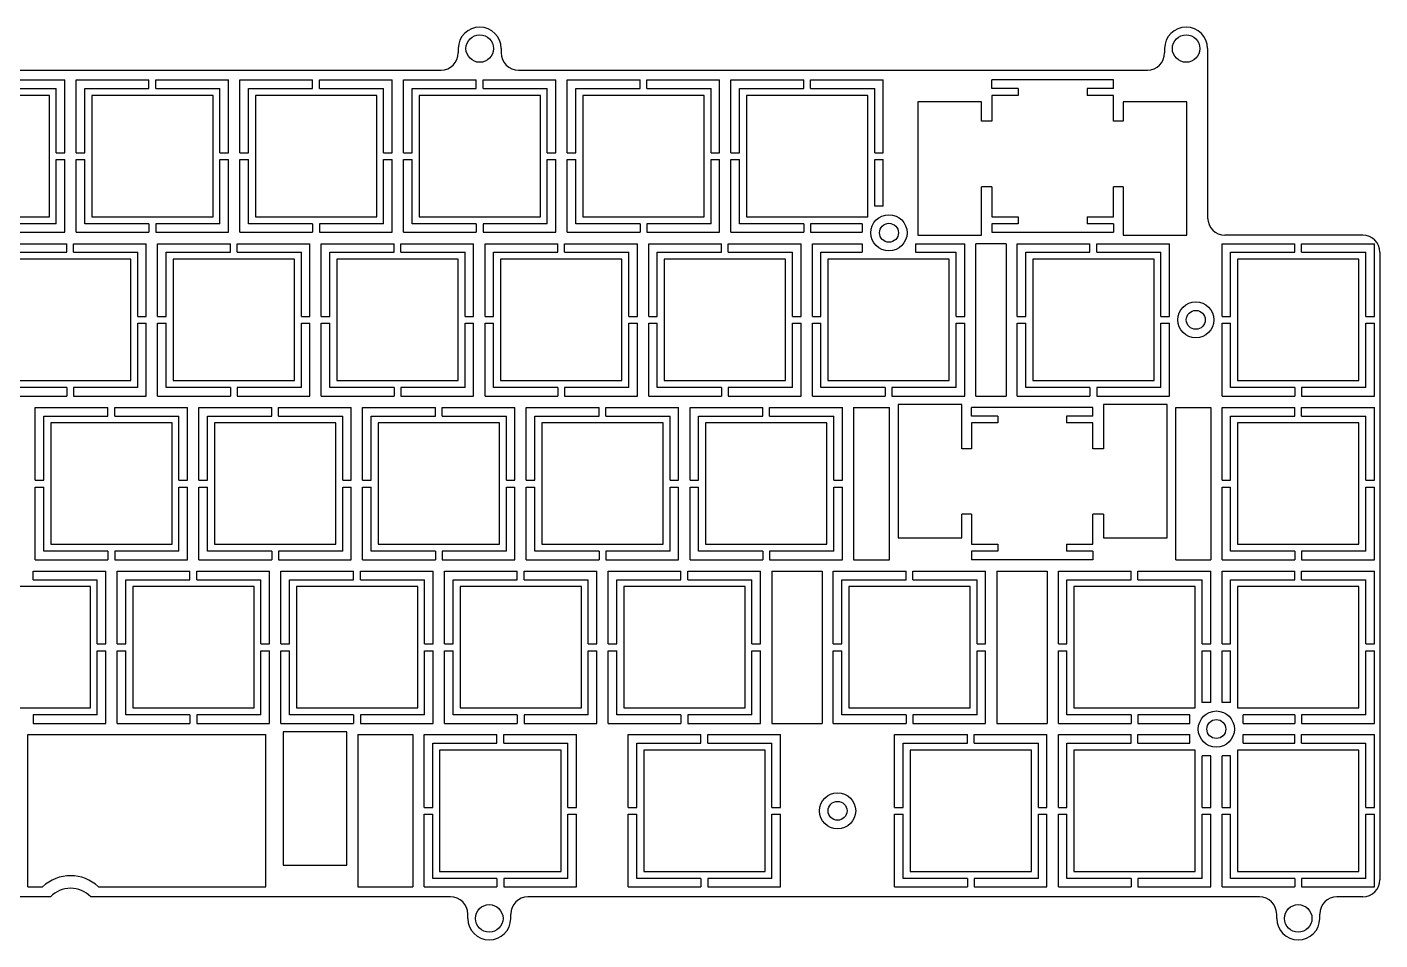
# Model space of a CAD drawing. Header units: millimetres. Extents: x 814 to 1118, y 576 to 682.
# Drawn here: x 961.2 to 1118.4, y 576 to 682.1 of the extents above; entities that cross this region are included whole.
import ezdxf

# ---------------------------------------------------------------- set-up
doc = ezdxf.new("R2010")
doc.units = ezdxf.units.MM

msp = doc.modelspace()

# ---------------------------------------------------------------- linework, layer by layer
for p, q in [((1011.31, 679.61), (1011.31, 679.11)), ((1016.31, 679.61), (1016.31, 679.11)), ((1093.39, 679.61), (1093.39, 679.11)), ((1098.39, 679.61), (1098.39, 659.94)), ((957.15, 675.96), (965.6, 675.96)), ((957.15, 674.96), (964.6, 674.96)), ((964.6, 667.51), (964.6, 674.96)), ((965.6, 667.51), (965.6, 675.96)), ((966.92, 667.51), (966.92, 675.96)), ((966.92, 675.96), (975.37, 675.96)), ((967.92, 674.96), (975.37, 674.96)), ((967.92, 667.51), (967.92, 674.96)), ((975.37, 674.96), (975.37, 675.96)), ((976.17, 675.96), (984.62, 675.96)), ((976.17, 674.96), (976.17, 675.96)), ((976.17, 674.96), (983.62, 674.96)), ((983.62, 667.51), (983.62, 674.96)), ((984.62, 667.51), (984.62, 675.96)), ((985.94, 667.51), (985.94, 675.96)), ((985.94, 675.96), (994.39, 675.96)), ((986.94, 674.96), (994.39, 674.96)), ((986.94, 667.51), (986.94, 674.96)), ((994.39, 674.96), (994.39, 675.96)), ((995.19, 675.96), (1003.64, 675.96)), ((995.19, 674.96), (995.19, 675.96)), ((995.19, 674.96), (1002.64, 674.96)), ((1002.64, 667.51), (1002.64, 674.96)), ((1003.64, 667.51), (1003.64, 675.96)), ((1004.96, 667.51), (1004.96, 675.96)), ((1004.96, 675.96), (1013.41, 675.96)), ((1005.96, 674.96), (1013.41, 674.96)), ((1005.96, 667.51), (1005.96, 674.96)), ((1013.41, 674.96), (1013.41, 675.96)), ((1014.21, 675.96), (1022.66, 675.96)), ((1014.21, 674.96), (1014.21, 675.96)), ((1014.21, 674.96), (1021.66, 674.96)), ((1021.66, 667.51), (1021.66, 674.96)), ((1022.66, 667.51), (1022.66, 675.96)), ((1023.98, 667.51), (1023.98, 675.96)), ((1023.98, 675.96), (1032.43, 675.96)), ((1024.98, 674.96), (1032.43, 674.96)), ((1024.98, 667.51), (1024.98, 674.96)), ((1032.43, 674.96), (1032.43, 675.96)), ((1033.23, 675.96), (1041.68, 675.96)), ((1033.23, 674.96), (1033.23, 675.96)), ((1033.23, 674.96), (1040.68, 674.96)), ((1040.68, 667.51), (1040.68, 674.96)), ((1041.68, 667.51), (1041.68, 675.96)), ((1043, 667.51), (1043, 675.96)), ((1043, 675.96), (1051.45, 675.96)), ((1044, 674.96), (1051.45, 674.96)), ((1044, 667.51), (1044, 674.96)), ((1051.45, 674.96), (1051.45, 675.96)), ((1052.25, 675.96), (1060.7, 675.96)), ((1052.25, 674.96), (1052.25, 675.96)), ((1052.25, 674.96), (1059.7, 674.96)), ((1059.7, 667.51), (1059.7, 674.96)), ((1060.7, 667.51), (1060.7, 675.96)), ((1073.33, 674.96), (1073.33, 675.96)), ((1087.43, 675.96), (1073.33, 675.96)), ((1076.38, 674.96), (1073.33, 674.96)), ((1076.38, 674.96), (1076.38, 674.16)), ((1087.43, 674.96), (1084.38, 674.96)), ((1084.38, 674.96), (1084.38, 674.16)), ((1087.43, 674.96), (1087.43, 675.96)), ((1073.33, 671.16), (1072.1, 671.16)), ((1088.58, 671.16), (1087.43, 671.16)), ((964.6, 667.51), (965.6, 667.51)), ((964.6, 659.26), (964.6, 666.71)), ((964.6, 666.71), (965.6, 666.71)), ((965.6, 658.26), (965.6, 666.71)), ((966.92, 667.51), (967.92, 667.51)), ((966.92, 666.71), (967.92, 666.71)), ((966.92, 658.26), (966.92, 666.71)), ((967.92, 659.26), (967.92, 666.71)), ((983.62, 667.51), (984.62, 667.51)), ((983.62, 659.26), (983.62, 666.71)), ((983.62, 666.71), (984.62, 666.71)), ((984.62, 658.26), (984.62, 666.71)), ((985.94, 667.51), (986.94, 667.51)), ((985.94, 666.71), (986.94, 666.71)), ((985.94, 658.26), (985.94, 666.71)), ((986.94, 659.26), (986.94, 666.71)), ((1002.64, 667.51), (1003.64, 667.51)), ((1002.64, 659.26), (1002.64, 666.71)), ((1002.64, 666.71), (1003.64, 666.71)), ((1003.64, 658.26), (1003.64, 666.71)), ((1004.96, 667.51), (1005.96, 667.51)), ((1004.96, 666.71), (1005.96, 666.71)), ((1004.96, 658.26), (1004.96, 666.71)), ((1005.96, 659.26), (1005.96, 666.71)), ((1021.66, 667.51), (1022.66, 667.51)), ((1021.66, 659.26), (1021.66, 666.71)), ((1021.66, 666.71), (1022.66, 666.71)), ((1022.66, 658.26), (1022.66, 666.71)), ((1023.98, 667.51), (1024.98, 667.51)), ((1023.98, 666.71), (1024.98, 666.71)), ((1023.98, 658.26), (1023.98, 666.71)), ((1024.98, 659.26), (1024.98, 666.71)), ((1040.68, 667.51), (1041.68, 667.51)), ((1040.68, 659.26), (1040.68, 666.71)), ((1040.68, 666.71), (1041.68, 666.71)), ((1041.68, 658.26), (1041.68, 666.71)), ((1043, 667.51), (1044, 667.51)), ((1043, 666.71), (1044, 666.71)), ((1043, 658.26), (1043, 666.71)), ((1044, 659.26), (1044, 666.71)), ((1059.7, 667.51), (1060.7, 667.51)), ((1059.7, 661.31), (1059.7, 666.71)), ((1059.7, 666.71), (1060.7, 666.71)), ((1060.7, 661.31), (1060.7, 666.71)), ((1073.33, 663.56), (1072.1, 663.56)), ((1088.58, 663.56), (1087.43, 663.56)), ((1060.7, 661.31), (1059.7, 661.31)), ((964.6, 659.26), (957.15, 659.26)), ((975.37, 659.26), (967.92, 659.26)), ((975.37, 659.26), (975.37, 658.26)), ((983.62, 659.26), (976.17, 659.26)), ((976.17, 659.26), (976.17, 658.26)), ((994.39, 659.26), (986.94, 659.26)), ((994.39, 659.26), (994.39, 658.26)), ((1002.64, 659.26), (995.19, 659.26)), ((995.19, 659.26), (995.19, 658.26)), ((1013.41, 659.26), (1005.96, 659.26)), ((1013.41, 659.26), (1013.41, 658.26)), ((1021.66, 659.26), (1014.21, 659.26)), ((1014.21, 659.26), (1014.21, 658.26)), ((1032.43, 659.26), (1024.98, 659.26)), ((1032.43, 659.26), (1032.43, 658.26)), ((1040.68, 659.26), (1033.23, 659.26)), ((1033.23, 659.26), (1033.23, 658.26)), ((1051.45, 659.26), (1044, 659.26)), ((1051.45, 659.26), (1051.45, 658.26)), ((1058.26, 659.26), (1052.25, 659.26)), ((1052.25, 659.26), (1052.25, 658.26)), ((1058.26, 659.26), (1058.26, 658.26)), ((1076.38, 659.26), (1073.33, 659.26)), ((1073.33, 659.26), (1073.33, 658.26)), ((1076.38, 660.06), (1076.38, 659.26)), ((1084.38, 660.06), (1084.38, 659.26)), ((1087.43, 659.26), (1084.38, 659.26)), ((1087.43, 659.26), (1087.43, 658.26)), ((957.15, 658.26), (965.6, 658.26)), ((966.92, 658.26), (975.37, 658.26)), ((976.17, 658.26), (984.62, 658.26)), ((985.94, 658.26), (994.39, 658.26)), ((995.19, 658.26), (1003.64, 658.26)), ((1004.96, 658.26), (1013.41, 658.26)), ((1014.21, 658.26), (1022.66, 658.26)), ((1023.98, 658.26), (1032.43, 658.26)), ((1033.23, 658.26), (1041.68, 658.26)), ((1043, 658.26), (1051.45, 658.26)), ((1052.25, 658.26), (1058.26, 658.26)), ((1073.33, 658.26), (1087.43, 658.26)), ((1116.41, 657.94), (1100.39, 657.94)), ((957.36, 656.94), (965.81, 656.94)), ((958.36, 655.94), (965.81, 655.94)), ((965.81, 655.94), (965.81, 656.94)), ((966.61, 656.94), (975.06, 656.94)), ((966.61, 655.94), (966.61, 656.94)), ((966.61, 655.94), (974.06, 655.94)), ((974.06, 648.49), (974.06, 655.94)), ((975.06, 648.49), (975.06, 656.94)), ((976.38, 648.49), (976.38, 656.94)), ((976.38, 656.94), (984.83, 656.94)), ((977.38, 655.94), (984.83, 655.94)), ((977.38, 648.49), (977.38, 655.94)), ((984.83, 655.94), (984.83, 656.94)), ((985.63, 656.94), (994.08, 656.94)), ((985.63, 655.94), (985.63, 656.94)), ((985.63, 655.94), (993.08, 655.94)), ((993.08, 648.49), (993.08, 655.94)), ((994.08, 648.49), (994.08, 656.94)), ((995.4, 648.49), (995.4, 656.94)), ((995.4, 656.94), (1003.85, 656.94)), ((996.4, 655.94), (1003.85, 655.94)), ((996.4, 648.49), (996.4, 655.94)), ((1003.85, 655.94), (1003.85, 656.94)), ((1004.65, 656.94), (1013.1, 656.94)), ((1004.65, 655.94), (1004.65, 656.94)), ((1004.65, 655.94), (1012.1, 655.94)), ((1012.1, 648.49), (1012.1, 655.94)), ((1013.1, 648.49), (1013.1, 656.94)), ((1014.42, 648.49), (1014.42, 656.94)), ((1014.42, 656.94), (1022.87, 656.94)), ((1015.42, 655.94), (1022.87, 655.94)), ((1015.42, 648.49), (1015.42, 655.94)), ((1022.87, 655.94), (1022.87, 656.94)), ((1023.67, 656.94), (1032.12, 656.94)), ((1023.67, 655.94), (1023.67, 656.94)), ((1023.67, 655.94), (1031.12, 655.94)), ((1031.12, 648.49), (1031.12, 655.94)), ((1032.12, 648.49), (1032.12, 656.94)), ((1033.44, 648.49), (1033.44, 656.94)), ((1033.44, 656.94), (1041.89, 656.94)), ((1034.44, 655.94), (1041.89, 655.94)), ((1034.44, 648.49), (1034.44, 655.94)), ((1041.89, 655.94), (1041.89, 656.94)), ((1042.69, 656.94), (1051.14, 656.94)), ((1042.69, 655.94), (1042.69, 656.94)), ((1042.69, 655.94), (1050.14, 655.94)), ((1050.14, 648.49), (1050.14, 655.94)), ((1051.14, 648.49), (1051.14, 656.94)), ((1052.46, 648.49), (1052.46, 656.94)), ((1052.46, 656.94), (1058.26, 656.94)), ((1053.46, 655.94), (1058.26, 655.94)), ((1053.46, 648.49), (1053.46, 655.94)), ((1058.26, 656.94), (1058.26, 655.94)), ((1064.46, 656.94), (1070.16, 656.94)), ((1064.46, 656.94), (1064.46, 655.94)), ((1064.46, 655.94), (1069.16, 655.94)), ((1069.16, 648.49), (1069.16, 655.94)), ((1070.16, 648.49), (1070.16, 656.94)), ((1071.46, 639.24), (1071.46, 656.94)), ((1074.96, 656.94), (1071.46, 656.94)), ((1074.96, 656.94), (1074.96, 639.24)), ((1076.26, 648.49), (1076.26, 656.94)), ((1076.26, 656.94), (1084.71, 656.94)), ((1077.26, 655.94), (1084.71, 655.94)), ((1077.26, 648.49), (1077.26, 655.94)), ((1084.71, 655.94), (1084.71, 656.94)), ((1085.51, 656.94), (1093.96, 656.94)), ((1085.51, 655.94), (1085.51, 656.94)), ((1085.51, 655.94), (1092.96, 655.94)), ((1092.96, 648.49), (1092.96, 655.94)), ((1093.96, 648.49), (1093.96, 656.94)), ((1100.06, 648.49), (1100.06, 656.94)), ((1100.06, 656.94), (1108.51, 656.94)), ((1101.06, 655.94), (1108.51, 655.94)), ((1101.06, 648.49), (1101.06, 655.94)), ((1108.51, 655.94), (1108.51, 656.94)), ((1109.31, 656.94), (1117.76, 656.94)), ((1109.31, 655.94), (1109.31, 656.94)), ((1109.31, 655.94), (1116.76, 655.94)), ((1116.76, 648.49), (1116.76, 655.94)), ((1117.76, 648.49), (1117.76, 656.94)), ((974.06, 648.49), (975.06, 648.49)), ((974.06, 640.24), (974.06, 647.69)), ((974.06, 647.69), (975.06, 647.69)), ((975.06, 639.24), (975.06, 647.69)), ((976.38, 648.49), (977.38, 648.49)), ((976.38, 647.69), (977.38, 647.69)), ((976.38, 639.24), (976.38, 647.69)), ((977.38, 640.24), (977.38, 647.69)), ((993.08, 648.49), (994.08, 648.49)), ((993.08, 640.24), (993.08, 647.69)), ((993.08, 647.69), (994.08, 647.69)), ((994.08, 639.24), (994.08, 647.69)), ((995.4, 648.49), (996.4, 648.49)), ((995.4, 647.69), (996.4, 647.69)), ((995.4, 639.24), (995.4, 647.69)), ((996.4, 640.24), (996.4, 647.69)), ((1012.1, 648.49), (1013.1, 648.49)), ((1012.1, 640.24), (1012.1, 647.69)), ((1012.1, 647.69), (1013.1, 647.69)), ((1013.1, 639.24), (1013.1, 647.69)), ((1014.42, 648.49), (1015.42, 648.49)), ((1014.42, 647.69), (1015.42, 647.69)), ((1014.42, 639.24), (1014.42, 647.69)), ((1015.42, 640.24), (1015.42, 647.69)), ((1031.12, 648.49), (1032.12, 648.49)), ((1031.12, 640.24), (1031.12, 647.69)), ((1031.12, 647.69), (1032.12, 647.69)), ((1032.12, 639.24), (1032.12, 647.69)), ((1033.44, 648.49), (1034.44, 648.49)), ((1033.44, 647.69), (1034.44, 647.69)), ((1033.44, 639.24), (1033.44, 647.69)), ((1034.44, 640.24), (1034.44, 647.69)), ((1050.14, 648.49), (1051.14, 648.49)), ((1050.14, 640.24), (1050.14, 647.69)), ((1050.14, 647.69), (1051.14, 647.69)), ((1051.14, 639.24), (1051.14, 647.69)), ((1052.46, 648.49), (1053.46, 648.49)), ((1052.46, 647.69), (1053.46, 647.69)), ((1052.46, 639.24), (1052.46, 647.69)), ((1053.46, 640.24), (1053.46, 647.69)), ((1069.16, 648.49), (1070.16, 648.49)), ((1069.16, 640.24), (1069.16, 647.69)), ((1069.16, 647.69), (1070.16, 647.69)), ((1070.16, 639.24), (1070.16, 647.69)), ((1076.26, 648.49), (1077.26, 648.49)), ((1076.26, 647.69), (1077.26, 647.69)), ((1076.26, 639.24), (1076.26, 647.69)), ((1077.26, 640.24), (1077.26, 647.69)), ((1092.96, 648.49), (1093.96, 648.49)), ((1092.96, 640.24), (1092.96, 647.69)), ((1092.96, 647.69), (1093.96, 647.69)), ((1093.96, 639.24), (1093.96, 647.69)), ((1100.06, 648.49), (1101.06, 648.49)), ((1100.06, 647.69), (1101.06, 647.69)), ((1100.06, 639.24), (1100.06, 647.69)), ((1101.06, 640.24), (1101.06, 647.69)), ((1116.76, 648.49), (1117.76, 648.49)), ((1116.76, 640.24), (1116.76, 647.69)), ((1116.76, 647.69), (1117.76, 647.69)), ((1117.76, 639.24), (1117.76, 647.69)), ((965.81, 640.24), (958.36, 640.24)), ((965.81, 640.24), (965.81, 639.24)), ((974.06, 640.24), (966.61, 640.24)), ((966.61, 640.24), (966.61, 639.24)), ((984.83, 640.24), (977.38, 640.24)), ((984.83, 640.24), (984.83, 639.24)), ((993.08, 640.24), (985.63, 640.24)), ((985.63, 640.24), (985.63, 639.24)), ((1003.85, 640.24), (996.4, 640.24)), ((1003.85, 640.24), (1003.85, 639.24)), ((1012.1, 640.24), (1004.65, 640.24)), ((1004.65, 640.24), (1004.65, 639.24)), ((1022.87, 640.24), (1015.42, 640.24)), ((1022.87, 640.24), (1022.87, 639.24)), ((1031.12, 640.24), (1023.67, 640.24)), ((1023.67, 640.24), (1023.67, 639.24)), ((1041.89, 640.24), (1034.44, 640.24)), ((1041.89, 640.24), (1041.89, 639.24)), ((1050.14, 640.24), (1042.69, 640.24)), ((1042.69, 640.24), (1042.69, 639.24)), ((1060.91, 640.24), (1053.46, 640.24)), ((1060.91, 640.24), (1060.91, 639.24)), ((1069.16, 640.24), (1061.71, 640.24)), ((1061.71, 640.24), (1061.71, 639.24)), ((1084.71, 640.24), (1077.26, 640.24)), ((1084.71, 640.24), (1084.71, 639.24)), ((1092.96, 640.24), (1085.51, 640.24)), ((1085.51, 640.24), (1085.51, 639.24)), ((1108.51, 640.24), (1101.06, 640.24)), ((1108.51, 640.24), (1108.51, 639.24)), ((1116.76, 640.24), (1109.31, 640.24)), ((1109.31, 640.24), (1109.31, 639.24)), ((957.36, 639.24), (965.81, 639.24)), ((966.61, 639.24), (975.06, 639.24)), ((976.38, 639.24), (984.83, 639.24)), ((985.63, 639.24), (994.08, 639.24)), ((995.4, 639.24), (1003.85, 639.24)), ((1004.65, 639.24), (1013.1, 639.24)), ((1014.42, 639.24), (1022.87, 639.24)), ((1023.67, 639.24), (1032.12, 639.24)), ((1033.44, 639.24), (1041.89, 639.24)), ((1042.69, 639.24), (1051.14, 639.24)), ((1052.46, 639.24), (1060.91, 639.24)), ((1061.71, 639.24), (1070.16, 639.24)), ((1071.46, 639.24), (1074.96, 639.24)), ((1076.26, 639.24), (1084.71, 639.24)), ((1085.51, 639.24), (1093.96, 639.24)), ((1100.06, 639.24), (1108.51, 639.24)), ((1109.31, 639.24), (1117.76, 639.24)), ((962.16, 629.47), (962.16, 637.92)), ((962.16, 637.92), (970.61, 637.92)), ((963.16, 636.92), (970.61, 636.92)), ((963.16, 629.47), (963.16, 636.92)), ((970.61, 636.92), (970.61, 637.92)), ((971.41, 637.92), (979.86, 637.92)), ((971.41, 636.92), (971.41, 637.92)), ((971.41, 636.92), (978.86, 636.92)), ((978.86, 629.47), (978.86, 636.92)), ((979.86, 629.47), (979.86, 637.92)), ((981.18, 629.47), (981.18, 637.92)), ((981.18, 637.92), (989.63, 637.92)), ((982.18, 636.92), (989.63, 636.92)), ((982.18, 629.47), (982.18, 636.92)), ((989.63, 636.92), (989.63, 637.92)), ((990.43, 637.92), (998.88, 637.92)), ((990.43, 636.92), (990.43, 637.92)), ((990.43, 636.92), (997.88, 636.92)), ((997.88, 629.47), (997.88, 636.92)), ((998.88, 629.47), (998.88, 637.92)), ((1000.2, 629.47), (1000.2, 637.92)), ((1000.2, 637.92), (1008.65, 637.92)), ((1001.2, 636.92), (1008.65, 636.92)), ((1001.2, 629.47), (1001.2, 636.92)), ((1008.65, 636.92), (1008.65, 637.92)), ((1009.45, 637.92), (1017.9, 637.92)), ((1009.45, 636.92), (1009.45, 637.92)), ((1009.45, 636.92), (1016.9, 636.92)), ((1016.9, 629.47), (1016.9, 636.92)), ((1017.9, 629.47), (1017.9, 637.92)), ((1019.22, 629.47), (1019.22, 637.92)), ((1019.22, 637.92), (1027.67, 637.92)), ((1020.22, 636.92), (1027.67, 636.92)), ((1020.22, 629.47), (1020.22, 636.92)), ((1027.67, 636.92), (1027.67, 637.92)), ((1028.47, 637.92), (1036.92, 637.92)), ((1028.47, 636.92), (1028.47, 637.92)), ((1028.47, 636.92), (1035.92, 636.92)), ((1035.92, 629.47), (1035.92, 636.92)), ((1036.92, 629.47), (1036.92, 637.92)), ((1038.24, 629.47), (1038.24, 637.92)), ((1038.24, 637.92), (1046.69, 637.92)), ((1039.24, 636.92), (1046.69, 636.92)), ((1039.24, 629.47), (1039.24, 636.92)), ((1046.69, 636.92), (1046.69, 637.92)), ((1047.49, 637.92), (1055.94, 637.92)), ((1047.49, 636.92), (1047.49, 637.92)), ((1047.49, 636.92), (1054.94, 636.92)), ((1054.94, 629.47), (1054.94, 636.92)), ((1055.94, 629.47), (1055.94, 637.92)), ((1057.24, 637.92), (1057.24, 620.22)), ((1057.24, 637.92), (1061.42, 637.92)), ((1061.42, 620.22), (1061.42, 637.92)), ((1070.95, 636.92), (1070.95, 637.92)), ((1085.05, 637.92), (1070.95, 637.92)), ((1074, 636.92), (1070.95, 636.92)), ((1074, 636.92), (1074, 636.12)), ((1085.05, 636.92), (1082, 636.92)), ((1082, 636.92), (1082, 636.12)), ((1085.05, 636.92), (1085.05, 637.92)), ((1094.7, 637.92), (1098.76, 637.92)), ((1094.7, 620.22), (1094.7, 637.92)), ((1098.76, 637.92), (1098.76, 620.22)), ((1100.06, 629.47), (1100.06, 637.92)), ((1100.06, 637.92), (1108.51, 637.92)), ((1101.06, 636.92), (1108.51, 636.92)), ((1101.06, 629.47), (1101.06, 636.92)), ((1108.51, 636.92), (1108.51, 637.92)), ((1109.31, 637.92), (1117.76, 637.92)), ((1109.31, 636.92), (1109.31, 637.92)), ((1109.31, 636.92), (1116.76, 636.92)), ((1116.76, 629.47), (1116.76, 636.92)), ((1117.76, 629.47), (1117.76, 637.92)), ((1070.95, 633.12), (1069.82, 633.12)), ((1086.3, 633.12), (1085.05, 633.12)), ((962.16, 629.47), (963.16, 629.47)), ((978.86, 629.47), (979.86, 629.47)), ((981.18, 629.47), (982.18, 629.47)), ((997.88, 629.47), (998.88, 629.47)), ((1000.2, 629.47), (1001.2, 629.47)), ((1016.9, 629.47), (1017.9, 629.47)), ((1019.22, 629.47), (1020.22, 629.47)), ((1035.92, 629.47), (1036.92, 629.47)), ((1038.24, 629.47), (1039.24, 629.47)), ((1054.94, 629.47), (1055.94, 629.47)), ((1100.06, 629.47), (1101.06, 629.47)), ((1116.76, 629.47), (1117.76, 629.47)), ((962.16, 628.67), (963.16, 628.67)), ((962.16, 620.22), (962.16, 628.67)), ((963.16, 621.22), (963.16, 628.67)), ((978.86, 621.22), (978.86, 628.67)), ((978.86, 628.67), (979.86, 628.67)), ((979.86, 620.22), (979.86, 628.67)), ((981.18, 628.67), (982.18, 628.67)), ((981.18, 620.22), (981.18, 628.67)), ((982.18, 621.22), (982.18, 628.67)), ((997.88, 621.22), (997.88, 628.67)), ((997.88, 628.67), (998.88, 628.67)), ((998.88, 620.22), (998.88, 628.67)), ((1000.2, 628.67), (1001.2, 628.67)), ((1000.2, 620.22), (1000.2, 628.67)), ((1001.2, 621.22), (1001.2, 628.67)), ((1016.9, 621.22), (1016.9, 628.67)), ((1016.9, 628.67), (1017.9, 628.67)), ((1017.9, 620.22), (1017.9, 628.67)), ((1019.22, 628.67), (1020.22, 628.67)), ((1019.22, 620.22), (1019.22, 628.67)), ((1020.22, 621.22), (1020.22, 628.67)), ((1035.92, 621.22), (1035.92, 628.67)), ((1035.92, 628.67), (1036.92, 628.67)), ((1036.92, 620.22), (1036.92, 628.67)), ((1038.24, 628.67), (1039.24, 628.67)), ((1038.24, 620.22), (1038.24, 628.67)), ((1039.24, 621.22), (1039.24, 628.67)), ((1054.94, 621.22), (1054.94, 628.67)), ((1054.94, 628.67), (1055.94, 628.67)), ((1055.94, 620.22), (1055.94, 628.67)), ((1100.06, 628.67), (1101.06, 628.67)), ((1100.06, 620.22), (1100.06, 628.67)), ((1101.06, 621.22), (1101.06, 628.67)), ((1116.76, 621.22), (1116.76, 628.67)), ((1116.76, 628.67), (1117.76, 628.67)), ((1117.76, 620.22), (1117.76, 628.67)), ((1070.95, 625.52), (1069.82, 625.52)), ((1086.3, 625.52), (1085.05, 625.52)), ((970.61, 621.22), (963.16, 621.22)), ((970.61, 621.22), (970.61, 620.22)), ((978.86, 621.22), (971.41, 621.22)), ((971.41, 621.22), (971.41, 620.22)), ((989.63, 621.22), (982.18, 621.22)), ((989.63, 621.22), (989.63, 620.22)), ((997.88, 621.22), (990.43, 621.22)), ((990.43, 621.22), (990.43, 620.22)), ((1008.65, 621.22), (1001.2, 621.22)), ((1008.65, 621.22), (1008.65, 620.22)), ((1016.9, 621.22), (1009.45, 621.22)), ((1009.45, 621.22), (1009.45, 620.22)), ((1027.67, 621.22), (1020.22, 621.22)), ((1027.67, 621.22), (1027.67, 620.22)), ((1035.92, 621.22), (1028.47, 621.22)), ((1028.47, 621.22), (1028.47, 620.22)), ((1046.69, 621.22), (1039.24, 621.22)), ((1046.69, 621.22), (1046.69, 620.22)), ((1054.94, 621.22), (1047.49, 621.22)), ((1047.49, 621.22), (1047.49, 620.22)), ((1074, 621.22), (1070.95, 621.22)), ((1070.95, 621.22), (1070.95, 620.22)), ((1074, 622.02), (1074, 621.22)), ((1082, 622.02), (1082, 621.22)), ((1085.05, 621.22), (1082, 621.22)), ((1085.05, 621.22), (1085.05, 620.22)), ((1108.51, 621.22), (1101.06, 621.22)), ((1108.51, 621.22), (1108.51, 620.22)), ((1116.76, 621.22), (1109.31, 621.22)), ((1109.31, 621.22), (1109.31, 620.22)), ((962.16, 620.22), (970.61, 620.22)), ((971.41, 620.22), (979.86, 620.22)), ((981.18, 620.22), (989.63, 620.22)), ((990.43, 620.22), (998.88, 620.22)), ((1000.2, 620.22), (1008.65, 620.22)), ((1009.45, 620.22), (1017.9, 620.22)), ((1019.22, 620.22), (1027.67, 620.22)), ((1028.47, 620.22), (1036.92, 620.22)), ((1038.24, 620.22), (1046.69, 620.22)), ((1047.49, 620.22), (1055.94, 620.22)), ((1057.24, 620.22), (1061.42, 620.22)), ((1085.05, 620.22), (1070.95, 620.22)), ((1094.7, 620.22), (1098.76, 620.22)), ((1100.06, 620.22), (1108.51, 620.22)), ((1109.31, 620.22), (1117.76, 620.22)), ((961.91, 618.9), (970.36, 618.9)), ((961.91, 617.9), (961.91, 618.9)), ((961.91, 617.9), (969.36, 617.9)), ((969.36, 610.45), (969.36, 617.9)), ((970.36, 610.45), (970.36, 618.9)), ((971.68, 610.45), (971.68, 618.9)), ((971.68, 618.9), (980.13, 618.9)), ((972.68, 617.9), (980.13, 617.9)), ((972.68, 610.45), (972.68, 617.9)), ((980.13, 617.9), (980.13, 618.9)), ((980.93, 618.9), (989.38, 618.9)), ((980.93, 617.9), (980.93, 618.9)), ((980.93, 617.9), (988.38, 617.9)), ((988.38, 610.45), (988.38, 617.9)), ((989.38, 610.45), (989.38, 618.9)), ((990.7, 610.45), (990.7, 618.9)), ((990.7, 618.9), (999.15, 618.9)), ((991.7, 617.9), (999.15, 617.9)), ((991.7, 610.45), (991.7, 617.9)), ((999.15, 617.9), (999.15, 618.9)), ((999.95, 618.9), (1008.4, 618.9)), ((999.95, 617.9), (999.95, 618.9)), ((999.95, 617.9), (1007.4, 617.9)), ((1007.4, 610.45), (1007.4, 617.9)), ((1008.4, 610.45), (1008.4, 618.9)), ((1009.72, 610.45), (1009.72, 618.9)), ((1009.72, 618.9), (1018.17, 618.9)), ((1010.72, 617.9), (1018.17, 617.9)), ((1010.72, 610.45), (1010.72, 617.9)), ((1018.17, 617.9), (1018.17, 618.9)), ((1018.97, 618.9), (1027.42, 618.9)), ((1018.97, 617.9), (1018.97, 618.9)), ((1018.97, 617.9), (1026.42, 617.9)), ((1026.42, 610.45), (1026.42, 617.9)), ((1027.42, 610.45), (1027.42, 618.9)), ((1028.74, 610.45), (1028.74, 618.9)), ((1028.74, 618.9), (1037.19, 618.9)), ((1029.74, 617.9), (1037.19, 617.9)), ((1029.74, 610.45), (1029.74, 617.9)), ((1037.19, 617.9), (1037.19, 618.9)), ((1037.99, 618.9), (1046.44, 618.9)), ((1037.99, 617.9), (1037.99, 618.9)), ((1037.99, 617.9), (1045.44, 617.9)), ((1045.44, 610.45), (1045.44, 617.9)), ((1046.44, 610.45), (1046.44, 618.9)), ((1047.74, 618.9), (1047.74, 601.2)), ((1047.74, 618.9), (1053.59, 618.9)), ((1053.59, 618.9), (1053.59, 601.2)), ((1054.89, 610.45), (1054.89, 618.9)), ((1054.89, 618.9), (1063.34, 618.9)), ((1055.89, 617.9), (1063.34, 617.9)), ((1055.89, 610.45), (1055.89, 617.9)), ((1063.34, 617.9), (1063.34, 618.9)), ((1064.14, 618.9), (1072.59, 618.9)), ((1064.14, 617.9), (1064.14, 618.9)), ((1064.14, 617.9), (1071.59, 617.9)), ((1071.59, 610.45), (1071.59, 617.9)), ((1072.59, 610.45), (1072.59, 618.9)), ((1073.89, 618.9), (1073.89, 601.2)), ((1073.89, 618.9), (1079.74, 618.9)), ((1079.74, 618.9), (1079.74, 601.2)), ((1081.04, 610.45), (1081.04, 618.9)), ((1081.04, 618.9), (1089.49, 618.9)), ((1082.04, 617.9), (1089.49, 617.9)), ((1082.04, 610.45), (1082.04, 617.9)), ((1089.49, 617.9), (1089.49, 618.9)), ((1090.29, 618.9), (1098.74, 618.9)), ((1090.29, 617.9), (1090.29, 618.9)), ((1090.29, 617.9), (1097.74, 617.9)), ((1097.74, 610.45), (1097.74, 617.9)), ((1098.74, 610.45), (1098.74, 618.9)), ((1100.06, 610.45), (1100.06, 618.9)), ((1100.06, 618.9), (1108.51, 618.9)), ((1101.06, 617.9), (1108.51, 617.9)), ((1101.06, 610.45), (1101.06, 617.9)), ((1108.51, 617.9), (1108.51, 618.9)), ((1109.31, 618.9), (1117.76, 618.9)), ((1109.31, 617.9), (1109.31, 618.9)), ((1109.31, 617.9), (1116.76, 617.9)), ((1116.76, 610.45), (1116.76, 617.9)), ((1117.76, 610.45), (1117.76, 618.9)), ((969.36, 610.45), (970.36, 610.45)), ((971.68, 610.45), (972.68, 610.45)), ((988.38, 610.45), (989.38, 610.45)), ((990.7, 610.45), (991.7, 610.45)), ((1007.4, 610.45), (1008.4, 610.45)), ((1009.72, 610.45), (1010.72, 610.45)), ((1026.42, 610.45), (1027.42, 610.45)), ((1028.74, 610.45), (1029.74, 610.45)), ((1045.44, 610.45), (1046.44, 610.45)), ((1054.89, 610.45), (1055.89, 610.45)), ((1071.59, 610.45), (1072.59, 610.45)), ((1081.04, 610.45), (1082.04, 610.45)), ((1097.74, 610.45), (1098.74, 610.45)), ((1100.06, 610.45), (1101.06, 610.45)), ((1116.76, 610.45), (1117.76, 610.45)), ((969.36, 602.2), (969.36, 609.65)), ((969.36, 609.65), (970.36, 609.65)), ((970.36, 601.2), (970.36, 609.65)), ((971.68, 609.65), (972.68, 609.65)), ((971.68, 601.2), (971.68, 609.65)), ((972.68, 602.2), (972.68, 609.65)), ((988.38, 602.2), (988.38, 609.65)), ((988.38, 609.65), (989.38, 609.65)), ((989.38, 601.2), (989.38, 609.65)), ((990.7, 609.65), (991.7, 609.65)), ((990.7, 601.2), (990.7, 609.65)), ((991.7, 602.2), (991.7, 609.65)), ((1007.4, 602.2), (1007.4, 609.65)), ((1007.4, 609.65), (1008.4, 609.65)), ((1008.4, 601.2), (1008.4, 609.65)), ((1009.72, 609.65), (1010.72, 609.65)), ((1009.72, 601.2), (1009.72, 609.65)), ((1010.72, 602.2), (1010.72, 609.65)), ((1026.42, 602.2), (1026.42, 609.65)), ((1026.42, 609.65), (1027.42, 609.65)), ((1027.42, 601.2), (1027.42, 609.65)), ((1028.74, 609.65), (1029.74, 609.65)), ((1028.74, 601.2), (1028.74, 609.65)), ((1029.74, 602.2), (1029.74, 609.65)), ((1045.44, 602.2), (1045.44, 609.65)), ((1045.44, 609.65), (1046.44, 609.65)), ((1046.44, 601.2), (1046.44, 609.65)), ((1054.89, 609.65), (1055.89, 609.65)), ((1054.89, 601.2), (1054.89, 609.65)), ((1055.89, 602.2), (1055.89, 609.65)), ((1071.59, 602.2), (1071.59, 609.65)), ((1071.59, 609.65), (1072.59, 609.65)), ((1072.59, 601.2), (1072.59, 609.65)), ((1081.04, 609.65), (1082.04, 609.65)), ((1081.04, 601.2), (1081.04, 609.65)), ((1082.04, 602.2), (1082.04, 609.65)), ((1097.74, 603.65), (1097.74, 609.65)), ((1097.74, 609.65), (1098.74, 609.65)), ((1098.74, 603.65), (1098.74, 609.65)), ((1100.06, 609.65), (1101.06, 609.65)), ((1100.06, 603.65), (1100.06, 609.65)), ((1101.06, 603.65), (1101.06, 609.65)), ((1116.76, 602.2), (1116.76, 609.65)), ((1116.76, 609.65), (1117.76, 609.65)), ((1117.76, 601.2), (1117.76, 609.65)), ((969.36, 602.2), (961.91, 602.2)), ((961.91, 602.2), (961.91, 601.2)), ((980.13, 602.2), (972.68, 602.2)), ((980.13, 602.2), (980.13, 601.2)), ((988.38, 602.2), (980.93, 602.2)), ((980.93, 602.2), (980.93, 601.2)), ((999.15, 602.2), (991.7, 602.2)), ((999.15, 602.2), (999.15, 601.2)), ((1007.4, 602.2), (999.95, 602.2)), ((999.95, 602.2), (999.95, 601.2)), ((1018.17, 602.2), (1010.72, 602.2)), ((1018.17, 602.2), (1018.17, 601.2)), ((1026.42, 602.2), (1018.97, 602.2)), ((1018.97, 602.2), (1018.97, 601.2)), ((1037.19, 602.2), (1029.74, 602.2)), ((1037.19, 602.2), (1037.19, 601.2)), ((1045.44, 602.2), (1037.99, 602.2)), ((1037.99, 602.2), (1037.99, 601.2)), ((1063.34, 602.2), (1055.89, 602.2)), ((1063.34, 602.2), (1063.34, 601.2)), ((1071.59, 602.2), (1064.14, 602.2)), ((1064.14, 602.2), (1064.14, 601.2)), ((1089.49, 602.2), (1082.04, 602.2)), ((1089.49, 602.2), (1089.49, 601.2)), ((1096.3, 602.2), (1090.29, 602.2)), ((1090.29, 602.2), (1090.29, 601.2)), ((1096.3, 601.2), (1096.3, 602.2)), ((1098.74, 603.65), (1097.74, 603.65)), ((1101.06, 603.65), (1100.06, 603.65)), ((1108.51, 602.2), (1102.5, 602.2)), ((1102.5, 601.2), (1102.5, 602.2)), ((1108.51, 602.2), (1108.51, 601.2)), ((1116.76, 602.2), (1109.31, 602.2)), ((1109.31, 602.2), (1109.31, 601.2)), ((961.91, 601.2), (970.36, 601.2)), ((971.68, 601.2), (980.13, 601.2)), ((980.93, 601.2), (989.38, 601.2)), ((990.7, 601.2), (999.15, 601.2)), ((999.95, 601.2), (1008.4, 601.2)), ((1009.72, 601.2), (1018.17, 601.2)), ((1018.97, 601.2), (1027.42, 601.2)), ((1028.74, 601.2), (1037.19, 601.2)), ((1037.99, 601.2), (1046.44, 601.2)), ((1047.74, 601.2), (1053.59, 601.2)), ((1054.89, 601.2), (1063.34, 601.2)), ((1064.14, 601.2), (1072.59, 601.2)), ((1073.89, 601.2), (1079.74, 601.2)), ((1081.04, 601.2), (1089.49, 601.2)), ((1090.29, 601.2), (1096.3, 601.2)), ((1102.5, 601.2), (1108.51, 601.2)), ((1109.31, 601.2), (1117.76, 601.2)), ((961.3, 582.2), (961.3, 599.9)), ((961.3, 599.9), (988.95, 599.9)), ((988.95, 582.2), (988.95, 599.9)), ((999.65, 599.9), (1006.05, 599.9)), ((999.65, 599.9), (999.65, 582.2)), ((1006.05, 599.9), (1006.05, 582.2)), ((1007.35, 591.45), (1007.35, 599.9)), ((1007.35, 599.9), (1015.8, 599.9)), ((1015.8, 598.9), (1015.8, 599.9)), ((1016.6, 599.9), (1025.05, 599.9)), ((1016.6, 598.9), (1016.6, 599.9)), ((1025.05, 591.45), (1025.05, 599.9)), ((1031.06, 591.45), (1031.06, 599.9)), ((1031.06, 599.9), (1039.51, 599.9)), ((1039.51, 598.9), (1039.51, 599.9)), ((1040.31, 599.9), (1048.76, 599.9)), ((1040.31, 598.9), (1040.31, 599.9)), ((1048.76, 591.45), (1048.76, 599.9)), ((1062.02, 591.45), (1062.02, 599.9)), ((1062.02, 599.9), (1070.47, 599.9)), ((1070.47, 598.9), (1070.47, 599.9)), ((1071.27, 599.9), (1079.72, 599.9)), ((1071.27, 598.9), (1071.27, 599.9)), ((1079.72, 591.45), (1079.72, 599.9)), ((1081.04, 591.45), (1081.04, 599.9)), ((1081.04, 599.9), (1089.49, 599.9)), ((1089.49, 598.9), (1089.49, 599.9)), ((1090.29, 599.9), (1096.3, 599.9)), ((1090.29, 598.9), (1090.29, 599.9)), ((1096.3, 598.9), (1096.3, 599.9)), ((1102.5, 599.9), (1108.51, 599.9)), ((1102.5, 598.9), (1102.5, 599.9)), ((1108.51, 598.9), (1108.51, 599.9)), ((1109.31, 599.9), (1117.76, 599.9)), ((1109.31, 598.9), (1109.31, 599.9)), ((1117.76, 591.45), (1117.76, 599.9)), ((1008.35, 598.9), (1015.8, 598.9)), ((1008.35, 591.45), (1008.35, 598.9)), ((1016.6, 598.9), (1024.05, 598.9)), ((1024.05, 591.45), (1024.05, 598.9)), ((1032.06, 598.9), (1039.51, 598.9)), ((1032.06, 591.45), (1032.06, 598.9)), ((1040.31, 598.9), (1047.76, 598.9)), ((1047.76, 591.45), (1047.76, 598.9)), ((1063.02, 598.9), (1070.47, 598.9)), ((1063.02, 591.45), (1063.02, 598.9)), ((1071.27, 598.9), (1078.72, 598.9)), ((1078.72, 591.45), (1078.72, 598.9)), ((1082.04, 598.9), (1089.49, 598.9)), ((1082.04, 591.45), (1082.04, 598.9)), ((1090.29, 598.9), (1096.3, 598.9)), ((1097.74, 591.45), (1097.74, 597.45)), ((1098.74, 597.45), (1097.74, 597.45)), ((1098.74, 591.45), (1098.74, 597.45)), ((1100.06, 591.45), (1100.06, 597.45)), ((1101.06, 597.45), (1100.06, 597.45)), ((1101.06, 591.45), (1101.06, 597.45)), ((1102.5, 598.9), (1108.51, 598.9)), ((1109.31, 598.9), (1116.76, 598.9)), ((1116.76, 591.45), (1116.76, 598.9)), ((1007.35, 591.45), (1008.35, 591.45)), ((1024.05, 591.45), (1025.05, 591.45)), ((1031.06, 591.45), (1032.06, 591.45)), ((1047.76, 591.45), (1048.76, 591.45)), ((1062.02, 591.45), (1063.02, 591.45)), ((1078.72, 591.45), (1079.72, 591.45)), ((1081.04, 591.45), (1082.04, 591.45)), ((1097.74, 591.45), (1098.74, 591.45)), ((1100.06, 591.45), (1101.06, 591.45)), ((1116.76, 591.45), (1117.76, 591.45)), ((1007.35, 590.65), (1008.35, 590.65)), ((1007.35, 582.2), (1007.35, 590.65)), ((1008.35, 583.2), (1008.35, 590.65)), ((1024.05, 583.2), (1024.05, 590.65)), ((1024.05, 590.65), (1025.05, 590.65)), ((1025.05, 582.2), (1025.05, 590.65)), ((1031.06, 590.65), (1032.06, 590.65)), ((1031.06, 582.2), (1031.06, 590.65)), ((1032.06, 583.2), (1032.06, 590.65)), ((1047.76, 583.2), (1047.76, 590.65)), ((1047.76, 590.65), (1048.76, 590.65)), ((1048.76, 582.2), (1048.76, 590.65)), ((1062.02, 590.65), (1063.02, 590.65)), ((1062.02, 582.2), (1062.02, 590.65)), ((1063.02, 583.2), (1063.02, 590.65)), ((1078.72, 583.2), (1078.72, 590.65)), ((1078.72, 590.65), (1079.72, 590.65)), ((1079.72, 582.2), (1079.72, 590.65)), ((1081.04, 590.65), (1082.04, 590.65)), ((1081.04, 582.2), (1081.04, 590.65)), ((1082.04, 583.2), (1082.04, 590.65)), ((1097.74, 583.2), (1097.74, 590.65)), ((1097.74, 590.65), (1098.74, 590.65)), ((1098.74, 582.2), (1098.74, 590.65)), ((1100.06, 590.65), (1101.06, 590.65)), ((1100.06, 582.2), (1100.06, 590.65)), ((1101.06, 583.2), (1101.06, 590.65)), ((1116.76, 583.2), (1116.76, 590.65)), ((1116.76, 590.65), (1117.76, 590.65)), ((1117.76, 582.2), (1117.76, 590.65)), ((961.3, 582.2), (963, 582.2)), ((969.51, 582.2), (988.95, 582.2)), ((999.65, 582.2), (1006.05, 582.2)), ((1007.35, 582.2), (1015.8, 582.2)), ((1015.8, 583.2), (1008.35, 583.2)), ((1015.8, 583.2), (1015.8, 582.2)), ((1024.05, 583.2), (1016.6, 583.2)), ((1016.6, 583.2), (1016.6, 582.2)), ((1016.6, 582.2), (1025.05, 582.2)), ((1031.06, 582.2), (1039.51, 582.2)), ((1039.51, 583.2), (1032.06, 583.2)), ((1039.51, 583.2), (1039.51, 582.2)), ((1047.76, 583.2), (1040.31, 583.2)), ((1040.31, 583.2), (1040.31, 582.2)), ((1040.31, 582.2), (1048.76, 582.2)), ((1062.02, 582.2), (1070.47, 582.2)), ((1070.47, 583.2), (1063.02, 583.2)), ((1070.47, 583.2), (1070.47, 582.2)), ((1078.72, 583.2), (1071.27, 583.2)), ((1071.27, 583.2), (1071.27, 582.2)), ((1071.27, 582.2), (1079.72, 582.2)), ((1081.04, 582.2), (1089.49, 582.2)), ((1089.49, 583.2), (1082.04, 583.2)), ((1089.49, 583.2), (1089.49, 582.2)), ((1097.74, 583.2), (1090.29, 583.2)), ((1090.29, 583.2), (1090.29, 582.2)), ((1090.29, 582.2), (1098.74, 582.2)), ((1100.06, 582.2), (1108.51, 582.2)), ((1108.51, 583.2), (1101.06, 583.2)), ((1108.51, 583.2), (1108.51, 582.2)), ((1116.76, 583.2), (1109.31, 583.2)), ((1109.31, 583.2), (1109.31, 582.2)), ((1109.31, 582.2), (1117.76, 582.2)), ((1012.41, 578.55), (1012.41, 579.05)), ((1017.41, 578.55), (1017.41, 579.05)), ((1106.41, 578.55), (1106.41, 579.05)), ((1111.41, 578.55), (1111.41, 579.05))]:
    msp.add_line(p, q)
at = {"linetype": 'Continuous'}
for p, q in [((923.21, 677.11), (1009.31, 677.11)), ((1018.31, 677.11), (1091.39, 677.11)), ((963.8, 674.16), (949.7, 674.16)), ((963.8, 660.06), (963.8, 674.16)), ((968.72, 674.16), (968.72, 660.06)), ((982.82, 674.16), (968.72, 674.16)), ((982.82, 660.06), (982.82, 674.16)), ((987.74, 674.16), (987.74, 660.06)), ((1001.84, 674.16), (987.74, 674.16)), ((1001.84, 660.06), (1001.84, 674.16)), ((1006.76, 674.16), (1006.76, 660.06)), ((1020.86, 674.16), (1006.76, 674.16)), ((1020.86, 660.06), (1020.86, 674.16)), ((1039.88, 674.16), (1025.78, 674.16)), ((1025.78, 674.16), (1025.78, 660.06)), ((1039.88, 660.06), (1039.88, 674.16)), ((1058.9, 674.16), (1044.8, 674.16)), ((1044.8, 674.16), (1044.8, 660.06)), ((1058.9, 660.06), (1058.9, 674.16)), ((1072.1, 673.42), (1064.7, 673.42)), ((1064.7, 673.42), (1064.7, 657.92)), ((1072.1, 671.16), (1072.1, 673.42)), ((1076.38, 674.16), (1073.33, 674.16)), ((1073.33, 674.16), (1073.33, 671.16)), ((1087.43, 674.16), (1084.38, 674.16)), ((1087.43, 671.16), (1087.43, 674.16)), ((1095.98, 673.42), (1088.58, 673.42)), ((1088.58, 673.42), (1088.58, 671.16)), ((1095.98, 657.92), (1095.98, 673.42)), ((1072.1, 657.92), (1072.1, 663.56)), ((1073.33, 663.56), (1073.33, 660.06)), ((1087.43, 660.06), (1087.43, 663.56)), ((1088.58, 663.56), (1088.58, 657.92)), ((949.7, 660.06), (963.8, 660.06)), ((968.72, 660.06), (982.82, 660.06)), ((987.74, 660.06), (1001.84, 660.06)), ((1006.76, 660.06), (1020.86, 660.06)), ((1025.78, 660.06), (1039.88, 660.06)), ((1044.8, 660.06), (1058.9, 660.06)), ((1073.33, 660.06), (1076.38, 660.06)), ((1084.38, 660.06), (1087.43, 660.06)), ((1064.7, 657.92), (1072.1, 657.92)), ((1088.58, 657.92), (1095.98, 657.92)), ((1118.41, 655.94), (1118.41, 583.05)), ((973.26, 655.14), (959.16, 655.14)), ((973.26, 641.04), (973.26, 655.14)), ((978.18, 655.14), (978.18, 641.04)), ((992.28, 655.14), (978.18, 655.14)), ((992.28, 641.04), (992.28, 655.14)), ((997.2, 655.14), (997.2, 641.04)), ((1011.3, 655.14), (997.2, 655.14)), ((1011.3, 641.04), (1011.3, 655.14)), ((1030.32, 655.14), (1016.22, 655.14)), ((1016.22, 655.14), (1016.22, 641.04)), ((1030.32, 641.04), (1030.32, 655.14)), ((1049.34, 655.14), (1035.24, 655.14)), ((1035.24, 655.14), (1035.24, 641.04)), ((1049.34, 641.04), (1049.34, 655.14)), ((1068.36, 655.14), (1054.26, 655.14)), ((1054.26, 655.14), (1054.26, 641.04)), ((1068.36, 641.04), (1068.36, 655.14)), ((1092.16, 655.14), (1078.06, 655.14)), ((1078.06, 655.14), (1078.06, 641.04)), ((1092.16, 641.04), (1092.16, 655.14)), ((1115.96, 655.14), (1101.86, 655.14)), ((1101.86, 655.14), (1101.86, 641.04)), ((1115.96, 641.04), (1115.96, 655.14)), ((959.16, 641.04), (973.26, 641.04)), ((978.18, 641.04), (992.28, 641.04)), ((997.2, 641.04), (1011.3, 641.04)), ((1016.22, 641.04), (1030.32, 641.04)), ((1035.24, 641.04), (1049.34, 641.04)), ((1054.26, 641.04), (1068.36, 641.04)), ((1078.06, 641.04), (1092.16, 641.04)), ((1101.86, 641.04), (1115.96, 641.04)), ((1069.82, 638.26), (1062.42, 638.26)), ((1062.42, 638.26), (1062.42, 622.76)), ((1069.82, 633.12), (1069.82, 638.26)), ((1093.7, 638.26), (1086.3, 638.26)), ((1086.3, 638.26), (1086.3, 633.12)), ((1093.7, 622.76), (1093.7, 638.26)), ((963.96, 636.12), (963.96, 622.02)), ((978.06, 636.12), (963.96, 636.12)), ((978.06, 622.02), (978.06, 636.12)), ((997.08, 636.12), (982.98, 636.12)), ((982.98, 636.12), (982.98, 622.02)), ((997.08, 622.02), (997.08, 636.12)), ((1016.1, 636.12), (1002, 636.12)), ((1002, 636.12), (1002, 622.02)), ((1016.1, 622.02), (1016.1, 636.12)), ((1035.12, 636.12), (1021.02, 636.12)), ((1021.02, 636.12), (1021.02, 622.02)), ((1035.12, 622.02), (1035.12, 636.12)), ((1054.14, 636.12), (1040.04, 636.12)), ((1040.04, 636.12), (1040.04, 622.02)), ((1054.14, 622.02), (1054.14, 636.12)), ((1074, 636.12), (1070.95, 636.12)), ((1070.95, 636.12), (1070.95, 633.12)), ((1085.05, 636.12), (1082, 636.12)), ((1085.05, 633.12), (1085.05, 636.12)), ((1115.96, 636.12), (1101.86, 636.12)), ((1101.86, 636.12), (1101.86, 622.02)), ((1115.96, 622.02), (1115.96, 636.12)), ((1069.82, 622.76), (1069.82, 625.52)), ((1070.95, 625.52), (1070.95, 622.02)), ((1085.05, 622.02), (1085.05, 625.52)), ((1086.3, 625.52), (1086.3, 622.76)), ((1062.42, 622.76), (1069.82, 622.76)), ((1086.3, 622.76), (1093.7, 622.76)), ((963.96, 622.02), (978.06, 622.02)), ((982.98, 622.02), (997.08, 622.02)), ((1002, 622.02), (1016.1, 622.02)), ((1021.02, 622.02), (1035.12, 622.02)), ((1040.04, 622.02), (1054.14, 622.02)), ((1070.95, 622.02), (1074, 622.02)), ((1082, 622.02), (1085.05, 622.02)), ((1101.86, 622.02), (1115.96, 622.02)), ((968.56, 617.1), (954.46, 617.1)), ((968.56, 603), (968.56, 617.1)), ((987.58, 617.1), (973.48, 617.1)), ((973.48, 617.1), (973.48, 603)), ((987.58, 603), (987.58, 617.1)), ((1006.6, 617.1), (992.5, 617.1)), ((992.5, 617.1), (992.5, 603)), ((1006.6, 603), (1006.6, 617.1)), ((1025.62, 617.1), (1011.52, 617.1)), ((1011.52, 617.1), (1011.52, 603)), ((1025.62, 603), (1025.62, 617.1)), ((1044.64, 617.1), (1030.54, 617.1)), ((1030.54, 617.1), (1030.54, 603)), ((1044.64, 603), (1044.64, 617.1)), ((1070.79, 617.1), (1056.69, 617.1)), ((1056.69, 617.1), (1056.69, 603)), ((1070.79, 603), (1070.79, 617.1)), ((1096.94, 617.1), (1082.84, 617.1)), ((1082.84, 617.1), (1082.84, 603)), ((1096.94, 603), (1096.94, 617.1)), ((1115.96, 617.1), (1101.86, 617.1)), ((1101.86, 617.1), (1101.86, 603)), ((1115.96, 603), (1115.96, 617.1)), ((954.46, 603), (968.56, 603)), ((973.48, 603), (987.58, 603)), ((992.5, 603), (1006.6, 603)), ((1011.52, 603), (1025.62, 603)), ((1030.54, 603), (1044.64, 603)), ((1056.69, 603), (1070.79, 603)), ((1082.84, 603), (1096.94, 603)), ((1101.86, 603), (1115.96, 603)), ((998.35, 600.24), (990.95, 600.24)), ((990.95, 600.24), (990.95, 584.74)), ((998.35, 584.74), (998.35, 600.24)), ((1023.25, 598.1), (1009.15, 598.1)), ((1009.15, 598.1), (1009.15, 584)), ((1023.25, 584), (1023.25, 598.1)), ((1046.96, 598.1), (1032.86, 598.1)), ((1032.86, 598.1), (1032.86, 584)), ((1046.96, 584), (1046.96, 598.1)), ((1077.92, 598.1), (1063.82, 598.1)), ((1063.82, 598.1), (1063.82, 584)), ((1077.92, 584), (1077.92, 598.1)), ((1096.94, 598.1), (1082.84, 598.1)), ((1082.84, 598.1), (1082.84, 584)), ((1096.94, 584), (1096.94, 598.1)), ((1115.96, 598.1), (1101.86, 598.1)), ((1101.86, 598.1), (1101.86, 584)), ((1115.96, 584), (1115.96, 598.1)), ((990.95, 584.74), (998.35, 584.74)), ((1009.15, 584), (1023.25, 584)), ((1032.86, 584), (1046.96, 584)), ((1063.82, 584), (1077.92, 584)), ((1082.84, 584), (1096.94, 584)), ((1101.86, 584), (1115.96, 584)), ((963.92, 581.05), (922.11, 581.05)), ((1010.41, 581.05), (968.6, 581.05)), ((1104.41, 581.05), (1019.41, 581.05)), ((1116.41, 581.05), (1113.41, 581.05))]:
    msp.add_line(p, q, dxfattribs=at)
for centre, radius in [((1013.81, 679.61), 1.6), ((1095.89, 679.61), 1.6), ((1061.36, 658.21), 2.1), ((1061.36, 658.21), 1.1), ((1097.01, 648.09), 2.1), ((1097.01, 648.09), 1.1), ((1099.4, 600.55), 2.1), ((1099.4, 600.55), 1.1), ((1055.39, 591.05), 2.1), ((1055.39, 591.05), 1.1), ((1014.91, 578.55), 1.6), ((1108.91, 578.55), 1.6)]:
    msp.add_circle(centre, radius, dxfattribs=at)
for centre, radius, start, end in [((1013.81, 679.61), 2.5, 0, 180), ((1095.89, 679.61), 2.5, 0, 180), ((1009.31, 679.11), 2, 270, 0), ((1018.31, 679.11), 2, 180, 270), ((1091.39, 679.11), 2, 270, 0), ((1100.39, 659.94), 2, 180, 270), ((1116.41, 655.94), 2, 0, 90), ((966.26, 578.8), 4.71, 46.2597, 133.7403), ((1010.41, 579.05), 2, 0, 90), ((1019.41, 579.05), 2, 90, 180), ((1104.41, 579.05), 2, 0, 90), ((1113.41, 579.05), 2, 90, 180), ((1014.91, 578.55), 2.5, 180, 0), ((1108.91, 578.55), 2.5, 180, 0)]:
    msp.add_arc(centre, radius, start, end)
for centre, radius, start, end in [((966.26, 578.8), 3.25, 43.8472, 136.1528), ((1116.41, 583.05), 2, 270, 0)]:
    msp.add_arc(centre, radius, start, end, dxfattribs=at)

doc.saveas('drawing.dxf')
